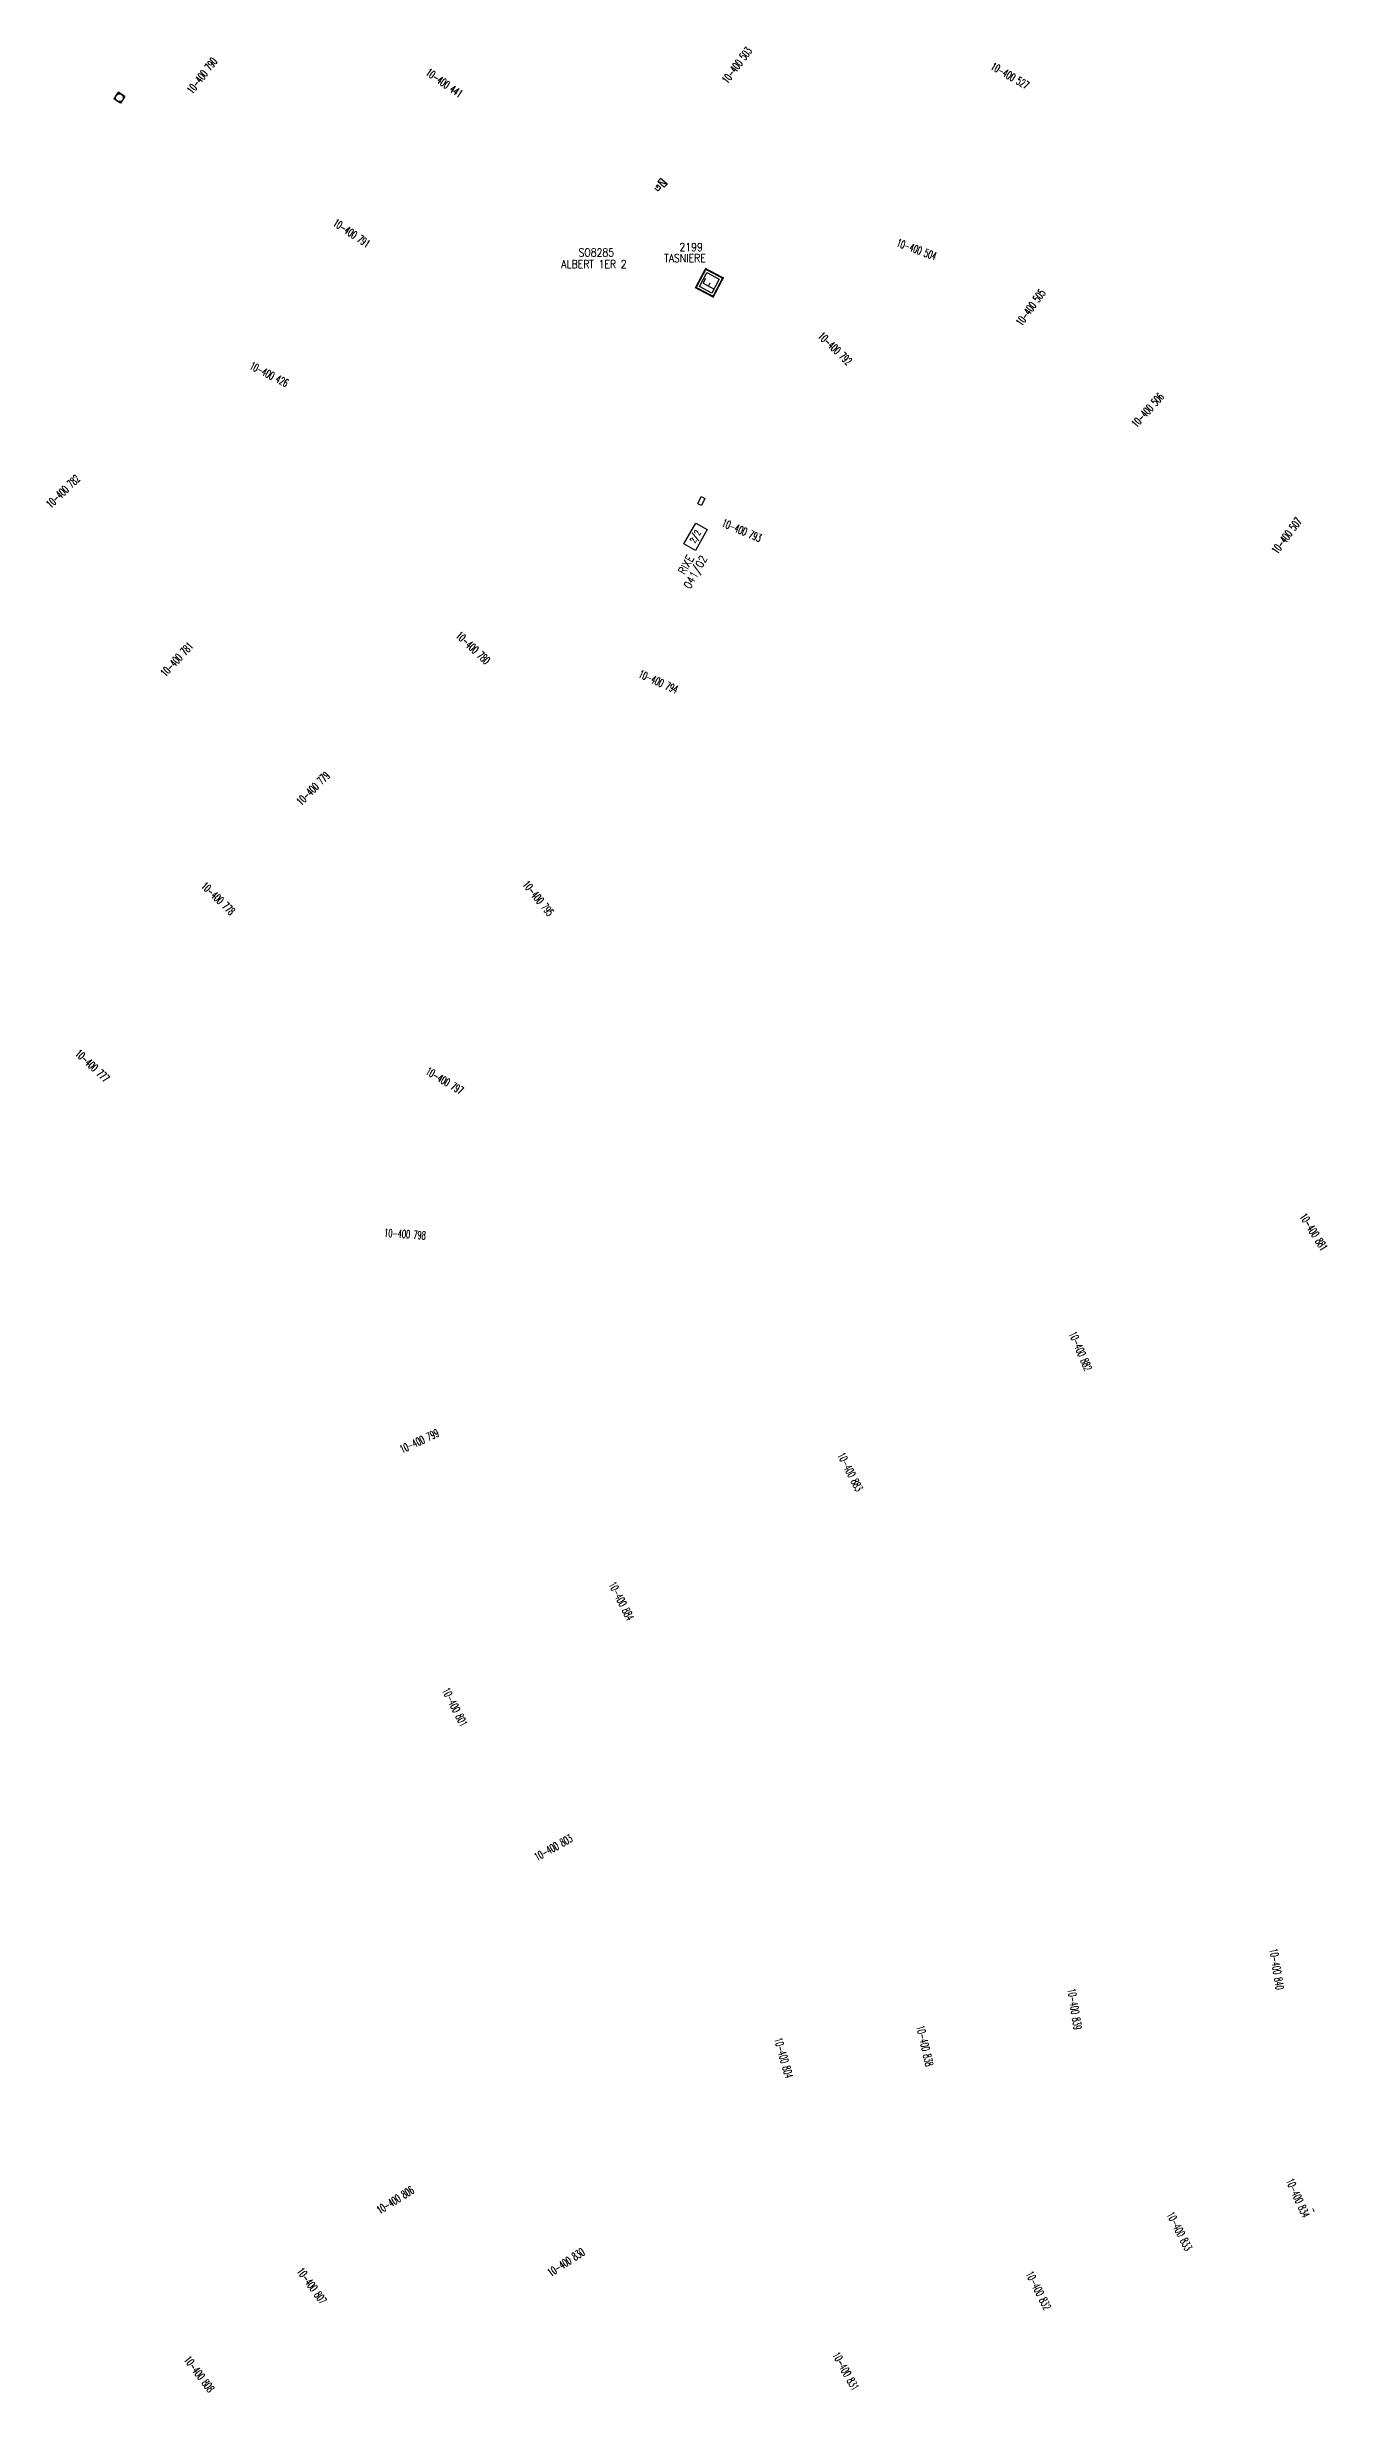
# Model space of a CAD drawing. Header units: millimetres. Extents: x 158997 to 159995, y 156998 to 157974.
# Drawn here: x 159503.7 to 159743.6, y 156997.6 to 157437.2 of the extents above; entities that cross this region are included whole.
import ezdxf
from ezdxf.enums import TextEntityAlignment as Align

# ---------------------------------------------------------------- set-up
doc = ezdxf.new("R2010")
doc.units = ezdxf.units.MM
doc.layers.get('0').update_dxf_attribs({"linetype": 'CONTINUOUS'})
for name, color, linetype in [('M_200', 7, 'CONTINUOUS'), ('O_200', 7, 'CONTINUOUS'), ('W0420', 7, 'CONTINUOUS'), ('W0430', 7, 'CONTINUOUS'), ('W0432', 7, 'CONTINUOUS'), ('W0473', 7, 'CONTINUOUS')]:
    doc.layers.add(name, color=color, linetype=linetype)
doc.styles.add('M_ROMANS', font='ROMANS.shx', dxfattribs={"width": 0.75})
doc.styles.get("Standard").update_dxf_attribs({"font": 'romans.shx', "width": 0.85})

# ---------------------------------------------------------------- blocks, each defined once
blk = doc.blocks.new('*U6')
at = {"layer": 'M_200', "color": 0, "linetype": 'Continuous', "const_width": 0.35, "flags": 128}
blk.add_lwpolyline([(3.83, 3.78), (3.95, 0.13), (0, 0), (-0.12, 3.65)], close=True, dxfattribs=at)
at = {"layer": 'M_200', "color": 0, "linetype": 'Continuous'}
blk.add_lwpolyline([(0.4, 3.17), (3.35, 3.26), (3.43, 0.61), (0.48, 0.52)], close=True, dxfattribs=at)
at = {"layer": 'M_200', "insert": (1.76, 1.72), "char_height": 2.3, "width": 3.6269, "attachment_point": 5, "rotation": 1.8981}
blk.add_mtext('E', dxfattribs=at)
at = {"layer": 'M_200', "color": 0, "linetype": 'Continuous', "width": 0.85}
for tag, p in [('NUM', (2, 17.06)), ('NOM', (2, 10.65))]:
    blk.add_attdef(tag, text='', height=4, dxfattribs=at).set_placement(p, align=Align.MIDDLE)
at = {"layer": 'M_200', "color": 0, "linetype": 'Continuous', "style": 'M_ROMANS', "width": 0.75, "flags": 3}
for tag, p in [('DEF_LEG', (1.87, -2.99)), ('DEF_COUP', (1.87, -5.49)), ('DEF_TYPE', (1.87, -7.99))]:
    blk.add_attdef(tag, text='', height=1.2, dxfattribs=at).set_placement(p, align=Align.MIDDLE)
blk = doc.blocks.new('B_310_02')
at = {"color": 0, "linetype": 'Continuous', "flags": 128}
blk.add_lwpolyline([(-2.25, -1.25), (-2.25, 1.25), (2.25, 1.25), (2.25, -1.25)], close=True, dxfattribs=at)
at = {"color": 0, "linetype": 'Continuous', "style": 'M_ROMANS', "width": 0.75}
blk.add_text('2/2', height=1.2, dxfattribs=at).set_placement((0, 0), align=Align.MIDDLE)
at = {"color": 0, "linetype": 'Continuous', "width": 0.75, "flags": 3}
for tag, p in [('DEF_LEG', (0, -5)), ('DEF_COUP', (0, -7.5)), ('DEF_TYPE', (0, -10))]:
    blk.add_attdef(tag, text='', height=1.2, dxfattribs=at).set_placement(p, align=Align.MIDDLE)
blk = doc.blocks.new('T432')
at = {"flags": 128}
for points in [[(0.8, 0.8), (-0.8, 0.8)], [(-0.8, 0.8), (-0.8, 0)], [(0.8, 0.8), (-0.8, 0)], [(-0.8, 0), (0.8, 0)], [(-0.4, 2.1), (-0.4, 1.3)], [(-0.4, 1.3), (0.4, 1.3)], [(-0.39, 2.1), (0.41, 2.1)], [(0, 1.7), (0.4, 1.7)], [(0.4, 1.3), (0.4, 1.7)], [(0.8, 0), (0.8, 0.8)]]:
    blk.add_lwpolyline(points, dxfattribs=at)
blk = doc.blocks.new('T420')
for p, q in [((0.75, 0.75), (-0.75, 0.75)), ((-0.75, 0.75), (-0.75, -0.75)), ((0.75, 0.75), (0.75, -0.75)), ((0.75, -0.75), (-0.75, -0.75))]:
    blk.add_line(p, q)
blk.add_ellipse((0, 0), major_axis=(-0.53, 0.53), ratio=1, start_param=3.926991, end_param=10.210176)
blk = doc.blocks.new('O_200_01')
at = {"color": 0, "linetype": 'Continuous', "flags": 128}
blk.add_lwpolyline([(-0.75, 0.38), (0.75, 0.38), (0.75, -0.38), (-0.75, -0.38), (-0.75, 0.38)], dxfattribs=at)
at = {"color": 0, "linetype": 'Continuous', "width": 0.75, "flags": 3}
for tag, p in [('DEF_LEG', (0, -2.64)), ('DEF_COUP', (0, -5.14)), ('DEF_TYPE', (0, -7.64))]:
    blk.add_attdef(tag, text='', height=1.2, dxfattribs=at).set_placement(p, align=Align.MIDDLE)

msp = doc.modelspace()

# ---------------------------------------------------------------- block references
at = {"layer": 'M_200'}
ref = msp.add_blockref('*U6', (159628.55, 157390.38), dxfattribs=dict(at, rotation=60.27596869422235))
ref.add_attrib('NUM', '2199', dxfattribs={"color": 0, "linetype": 'Continuous', "height": 1.5, "width": 0.85}).set_placement((159624.44, 157399.68), align=Align.MIDDLE)
ref.add_attrib('NOM', 'TASNIERE', dxfattribs={"color": 0, "linetype": 'Continuous', "height": 1.5, "width": 0.85}).set_placement((159623.27, 157397.6), align=Align.MIDDLE)
at = {"layer": 'O_200', "rotation": 64.95814237189137}
msp.add_blockref('O_200_01', (159626.34, 157352.06), dxfattribs=at)
at = {"layer": 'W0420', "rotation": 327.2933379479747}
msp.add_blockref('T420', (159517.25, 157427.68), dxfattribs=at)
at = {"layer": 'W0430', "color": 252, "rotation": 60.75900190731995}
msp.add_blockref('B_310_02', (159625.28, 157345.38), dxfattribs=at)
at = {"layer": 'W0432', "color": 252, "rotation": 138.5035316436865}
msp.add_blockref('T432', (159619.32, 157412.03), dxfattribs=at)

# ---------------------------------------------------------------- texts
at = {"layer": 'W0430', "color": 252, "linetype": 'Continuous', "width": 0.85}
for s, p in [('RIXE', (159623.48, 157340.13)), ('041/02', (159625.22, 157338.77))]:
    msp.add_text(s, height=1.5, rotation=60.759, dxfattribs=at).set_placement(p, align=Align.MIDDLE_CENTER)
at = {"layer": 'W0432', "linetype": 'Continuous', "width": 0.85}
for s, p in [('SO8285', (159603.33, 157397.91)), ('ALBERT 1ER 2', (159600.1, 157395.73))]:
    msp.add_text(s, height=1.5, dxfattribs=at).set_placement(p)
at = {"layer": 'W0473', "color": 252, "width": 0.6}
for s, rotation, p in [('10-400 790', 52, (159532.76, 157431.82)), ('10-400 503', 53, (159633.01, 157433.76)), ('10-400 527', 330, (159684.21, 157431.8)), ('10-400 441', 325, (159578.16, 157430.44)), ('10-400 791', 326, (159560.8, 157402.29)), ('10-400 504', 339.7626, (159666.71, 157399.23)), ('10-400 505', 54, (159688.08, 157388.34)), ('10-400 792', 316, (159651.42, 157380.66)), ('10-400 426', 333, (159545.33, 157375.82)), ('10-400 506', 48, (159710.01, 157369.11)), ('10-400 782', 44, (159506.7, 157353.89)), ('10-400 793', 337, (159633.93, 157346.56)), ('10-400 507', 53, (159736.06, 157345.56)), ('10-400 781', 47, (159528.02, 157322.38)), ('10-400 780', 317, (159583.55, 157324.55)), ('10-400 794', 336, (159618.3, 157318.2)), ('10-400 779', 45, (159553.58, 157298.2)), ('10-400 778', 315.7667, (159535.77, 157277.57)), ('10-400 795', 309.1054, (159595.78, 157277.59)), ('10-400 777', 316.8745, (159512.2, 157246.2)), ('10-400 797', 329, (159578.23, 157243.39)), ('10-400 881', 302, (159741.13, 157215.06)), ('10-400 798', 356, (159570.81, 157214.66)), ('10-400 882', 293, (159697.43, 157192.71)), ('10-400 799', 25, (159573.49, 157175.85)), ('10-400 883', 297, (159654.26, 157170.07)), ('10-400 884', 297, (159611.35, 157145.86)), ('10-400 801', 297, (159580.15, 157125.99)), ('10-400 803', 29, (159598.61, 157099.65)), ('10-400 840', 279, (159734.2, 157076.87)), ('10-400 839', 279, (159696.33, 157069.39)), ('10-400 838', 283, (159668.26, 157062.49)), ('10-400 804', 286, (159641.78, 157060.22)), ('10-400 806', 32.1299, (159568.97, 157033.58)), ('10-400 834', 294, (159738.17, 157033.97)), ('10-400 833', 297, (159715.98, 157027.73)), ('10-400 807', 306, (159553.35, 157017.49)), ('10-400 830', 33.1088, (159600.98, 157021.92)), ('10-400 832', 297, (159689.56, 157016.61)), ('10-400 808', 307, (159532.23, 157000.95)), ('10-400 831', 299, (159653.42, 157001.5))]:
    msp.add_text(s, height=1.5, rotation=rotation, dxfattribs=at).set_placement(p, align=Align.MIDDLE_CENTER)
at = {"layer": 'W0473', "color": 11, "width": 0.6}
msp.add_text('-', height=1.5, rotation=294, dxfattribs=at).set_placement((159741.19, 157031.72), align=Align.MIDDLE_CENTER)

doc.saveas('drawing.dxf')
